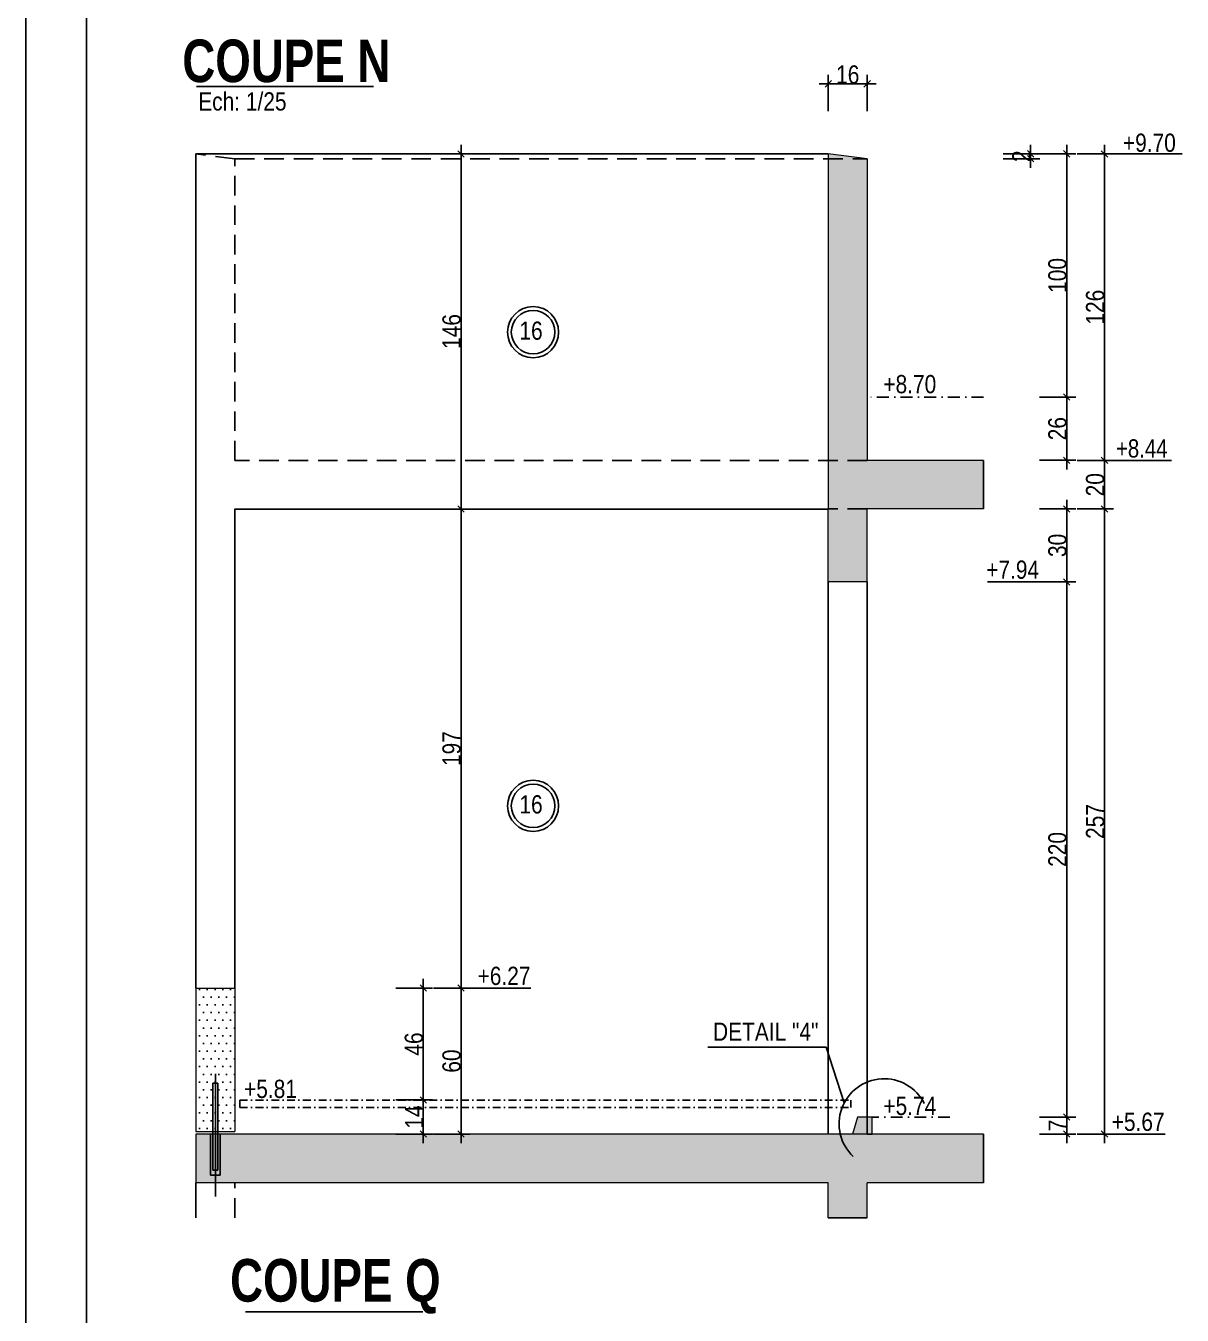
# Model space of a CAD drawing. Header units: centimetres. Extents: x -10252 to 0, y 2374 to 6574.
# Drawn here: x -10252 to -9301, y 3469 to 4530 of the extents above; entities that cross this region are included whole.
import ezdxf
from ezdxf.enums import TextEntityAlignment as Align

# ---------------------------------------------------------------- set-up
doc = ezdxf.new("R2010")
doc.units = ezdxf.units.CM
doc.header["$LTSCALE"] = 12.7
doc.header["$PDMODE"] = 1
doc.header["$PDSIZE"] = -2
doc.linetypes.add('CACHEX2', pattern=[19.05, 12.7, -6.35])
doc.linetypes.add('TIRETPTX2', pattern=[50.8, 25.4, -12.7, 0, -12.7])
for name, color, linetype in [('01_cote_gen', 4, 'Continuous'), ('01_linteaux', 2, 'Continuous'), ('01_murs_sup', 2, 'CACHEX2'), ('01_poch_BN', 9, 'Continuous'), ('01_texte', 230, 'Continuous'), ('AA_COTES', 2, 'Continuous')]:
    doc.layers.add(name, color=color, linetype=linetype)
doc.layers.add('01_murs_coup', color=5, linetype='Continuous', lineweight=60)
doc.styles.add('ARIAL NA', font='ARIALN.TTF')
doc.styles.add('impact', font='impact.ttf')
doc.styles.add('MATTE_TXT', font='arial.ttf')
doc.styles.add('STYLE2', font='ARIALN.TTF')
doc.dimstyles.new('JB25', dxfattribs={"dimscale": 0.1, "dimtxt": 150, "dimasz": 15, "dimexe": 0.1, "dimexo": 0.1, "dimgap": 0.09, "dimtad": 1, "dimdec": 1, "dimlfac": 0.5, "dimdsep": 46, "dimtxsty": 'STYLE2', "dimblk1": 'BOND_G', "dimblk2": 'BOND_D', "dimsah": 1, "dimcen": 1.5, "dimdle": 0.01, "dimse1": 1, "dimse2": 1, "dimclrd": 4, "dimclre": 2, "dimclrt": 6, "dimazin": 2, "dimtfac": 2.333333, "dimtdec": 1, "dimtix": 1, "dimtmove": 2, "dimatfit": 3, "dimldrblk": 'BOND_G', "dimfxl": 1, "dimtolj": 1, "dimtzin": 0, "dimarcsym": 0})

# ---------------------------------------------------------------- blocks, each defined once
blk = doc.blocks.new('BOND_G')
at = {"layer": 'AA_COTES', "color": 0}
for p, q in [((0, -5), (0, 15)), ((5, 0), (-5, 0)), ((1.77, 1.77), (-1.77, -1.77))]:
    blk.add_line(p, q, dxfattribs=at)
blk = doc.blocks.new('BOND_D')
at = {"layer": 'AA_COTES', "color": 0}
for p, q in [((5, 0), (-5, 0)), ((-1.77, -1.77), (1.77, 1.77)), ((0, 5), (0, -15))]:
    blk.add_line(p, q, dxfattribs=at)
blk = doc.blocks.new('*D1831')
at = {"layer": '01_cote_gen', "color": 4, "lineweight": -2, "transparency": 16777216}
blk.add_line((-9925.1, 3644.9), (-9925.1, 3619.9), dxfattribs=at)
at = {"layer": 'Defpoints', "color": 0, "transparency": 16777216}
for p in [(-9945.1, 3646.4), (-9947.6, 3618.4), (-9925.1, 3618.4)]:
    blk.add_point(p, dxfattribs=at)
at = {"layer": '01_cote_gen', "color": 4, "lineweight": -2, "transparency": 16777216, "xscale": 1.5, "yscale": 1.5, "zscale": 1.5}
for name, p, rotation in [('BOND_G', (-9925.1, 3646.4), 90), ('BOND_D', (-9925.1, 3618.4), 270)]:
    blk.add_blockref(name, p, dxfattribs=dict(at, rotation=rotation))
at = {"layer": '01_cote_gen', "color": 6, "transparency": 16777216, "insert": (-9932.6, 3632.4), "char_height": 15, "attachment_point": 5, "rotation": 90, "style": 'STYLE2'}
blk.add_mtext('\\A1;14', dxfattribs=at)
blk = doc.blocks.new('*D1832')
at = {"layer": '01_cote_gen', "color": 4, "lineweight": -2, "transparency": 16777216}
blk.add_line((-9925.1, 3736.9), (-9925.1, 3647.9), dxfattribs=at)
at = {"layer": 'Defpoints', "color": 0, "transparency": 16777216}
for p in [(-10013.1, 3738.4), (-9978, 3646.4), (-9925.1, 3646.4)]:
    blk.add_point(p, dxfattribs=at)
at = {"layer": '01_cote_gen', "color": 4, "lineweight": -2, "transparency": 16777216, "xscale": 1.5, "yscale": 1.5, "zscale": 1.5}
for name, p, rotation in [('BOND_G', (-9925.1, 3738.4), 90), ('BOND_D', (-9925.1, 3646.4), 270)]:
    blk.add_blockref(name, p, dxfattribs=dict(at, rotation=rotation))
at = {"layer": '01_cote_gen', "color": 6, "transparency": 16777216, "insert": (-9932.8, 3692.4), "char_height": 15, "attachment_point": 5, "rotation": 90, "style": 'STYLE2'}
blk.add_mtext('\\A1;46', dxfattribs=at)
blk = doc.blocks.new('*D1822')
at = {"layer": '01_cote_gen', "color": 4, "lineweight": -2, "transparency": 16777216}
blk.add_line((-9396, 3630.9), (-9396, 3619.9), dxfattribs=at)
at = {"layer": 'Defpoints', "color": 0, "transparency": 16777216}
for p in [(-9474.9, 3632.4), (-9470.2, 3618.4), (-9396, 3618.4)]:
    blk.add_point(p, dxfattribs=at)
at = {"layer": '01_cote_gen', "color": 4, "lineweight": -2, "transparency": 16777216, "xscale": 1.5, "yscale": 1.5, "zscale": 1.5}
for name, p, rotation in [('BOND_G', (-9396, 3632.4), 90), ('BOND_D', (-9396, 3618.4), 270)]:
    blk.add_blockref(name, p, dxfattribs=dict(at, rotation=rotation))
at = {"layer": '01_cote_gen', "color": 6, "transparency": 16777216, "insert": (-9403.5, 3625.4), "char_height": 15, "attachment_point": 5, "rotation": 90, "style": 'STYLE2'}
blk.add_mtext('\\A1;7', dxfattribs=at)
blk = doc.blocks.new('*D1833')
at = {"layer": '01_cote_gen', "color": 4, "lineweight": -2, "transparency": 16777216}
blk.add_line((-9365, 4130.9), (-9365, 3619.9), dxfattribs=at)
at = {"layer": 'Defpoints', "color": 0, "transparency": 16777216}
for p in [(-9497.9, 4132.4), (-9497.9, 3618.4), (-9365, 3618.4)]:
    blk.add_point(p, dxfattribs=at)
at = {"layer": '01_cote_gen', "color": 4, "lineweight": -2, "transparency": 16777216, "xscale": 1.5, "yscale": 1.5, "zscale": 1.5}
for name, p, rotation in [('BOND_G', (-9365, 4132.4), 90), ('BOND_D', (-9365, 3618.4), 270)]:
    blk.add_blockref(name, p, dxfattribs=dict(at, rotation=rotation))
at = {"layer": '01_cote_gen', "color": 6, "transparency": 16777216, "insert": (-9372.6, 3875.4), "char_height": 15, "attachment_point": 5, "rotation": 90, "style": 'STYLE2'}
blk.add_mtext('\\A1;257', dxfattribs=at)
blk = doc.blocks.new('*D1823')
at = {"layer": '01_cote_gen', "color": 4, "lineweight": -2, "transparency": 16777216}
blk.add_line((-9365, 4170.8), (-9365, 4133.9), dxfattribs=at)
at = {"layer": 'Defpoints', "color": 0, "transparency": 16777216}
for p in [(-9456.9, 4172.3), (-9456.9, 4132.4), (-9365, 4132.4)]:
    blk.add_point(p, dxfattribs=at)
at = {"layer": '01_cote_gen', "color": 4, "lineweight": -2, "transparency": 16777216, "xscale": 1.5, "yscale": 1.5, "zscale": 1.5}
for name, p, rotation in [('BOND_G', (-9365, 4172.3), 90), ('BOND_D', (-9365, 4132.4), 270)]:
    blk.add_blockref(name, p, dxfattribs=dict(at, rotation=rotation))
at = {"layer": '01_cote_gen', "color": 6, "transparency": 16777216, "insert": (-9372.6, 4152.3), "char_height": 15, "attachment_point": 5, "rotation": 90, "style": 'STYLE2'}
blk.add_mtext('\\A1;20', dxfattribs=at)
blk = doc.blocks.new('*D1824')
at = {"layer": '01_cote_gen', "color": 4, "lineweight": -2, "transparency": 16777216}
blk.add_line((-9590.6, 4481.9), (-9561.6, 4481.9), dxfattribs=at)
at = {"layer": 'Defpoints', "color": 0, "transparency": 16777216}
for p in [(-9560.1, 4481.9), (-9592.1, 4208.9), (-9560.1, 4204.9)]:
    blk.add_point(p, dxfattribs=at)
at = {"layer": '01_cote_gen', "color": 4, "lineweight": -2, "transparency": 16777216, "xscale": 1.5, "yscale": 1.5, "zscale": 1.5, "rotation": 180}
blk.add_blockref('BOND_G', (-9592.1, 4481.9), dxfattribs=at)
at = {"layer": '01_cote_gen', "color": 4, "lineweight": -2, "transparency": 16777216, "xscale": 1.5, "yscale": 1.5, "zscale": 1.5}
blk.add_blockref('BOND_D', (-9560.1, 4481.9), dxfattribs=at)
at = {"layer": '01_cote_gen', "color": 6, "transparency": 16777216, "insert": (-9576.1, 4489.5), "char_height": 15, "attachment_point": 5, "style": 'STYLE2'}
blk.add_mtext('\\A1;16', dxfattribs=at)
blk = doc.blocks.new('*D1834')
at = {"layer": '01_cote_gen', "color": 4, "lineweight": -2, "transparency": 16777216}
blk.add_line((-9396, 4130.9), (-9396, 4073.9), dxfattribs=at)
at = {"layer": 'Defpoints', "color": 0, "transparency": 16777216}
for p in [(-9464.6, 4132.4), (-9560.1, 4072.4), (-9396, 4072.4)]:
    blk.add_point(p, dxfattribs=at)
at = {"layer": '01_cote_gen', "color": 4, "lineweight": -2, "transparency": 16777216, "xscale": 1.5, "yscale": 1.5, "zscale": 1.5}
for name, p, rotation in [('BOND_G', (-9396, 4132.4), 90), ('BOND_D', (-9396, 4072.4), 270)]:
    blk.add_blockref(name, p, dxfattribs=dict(at, rotation=rotation))
at = {"layer": '01_cote_gen', "color": 6, "transparency": 16777216, "insert": (-9403.6, 4102.4), "char_height": 15, "attachment_point": 5, "rotation": 90, "style": 'STYLE2'}
blk.add_mtext('\\A1;30', dxfattribs=at)
blk = doc.blocks.new('*D1825')
at = {"layer": '01_cote_gen', "color": 4, "lineweight": -2, "ltscale": 2, "transparency": 16777216}
blk.add_line((-9365, 4422.8), (-9365, 4173.8), dxfattribs=at)
at = {"layer": 'Defpoints', "color": 0, "ltscale": 2, "transparency": 16777216}
for p in [(-9579.6, 4424.3), (-9479.6, 4172.3), (-9365, 4172.3)]:
    blk.add_point(p, dxfattribs=at)
at = {"layer": '01_cote_gen', "color": 4, "lineweight": -2, "ltscale": 2, "transparency": 16777216, "xscale": 1.5, "yscale": 1.5, "zscale": 1.5}
for name, p, rotation in [('BOND_G', (-9365, 4424.3), 90), ('BOND_D', (-9365, 4172.3), 270)]:
    blk.add_blockref(name, p, dxfattribs=dict(at, rotation=rotation))
at = {"layer": '01_cote_gen', "color": 6, "ltscale": 2, "transparency": 16777216, "insert": (-9372.6, 4298.3), "char_height": 15, "attachment_point": 5, "rotation": 90, "style": 'STYLE2'}
blk.add_mtext('\\A1;126', dxfattribs=at)
blk = doc.blocks.new('*D1826')
at = {"layer": '01_cote_gen', "color": 4, "lineweight": -2, "ltscale": 2, "transparency": 16777216}
blk.add_line((-9396, 4422.9), (-9396, 4225.9), dxfattribs=at)
at = {"layer": 'Defpoints', "color": 0, "ltscale": 2, "transparency": 16777216}
for p in [(-9584.7, 4424.4), (-9470.7, 4224.4), (-9396, 4224.4)]:
    blk.add_point(p, dxfattribs=at)
at = {"layer": '01_cote_gen', "color": 4, "lineweight": -2, "ltscale": 2, "transparency": 16777216, "xscale": 1.5, "yscale": 1.5, "zscale": 1.5}
for name, p, rotation in [('BOND_G', (-9396, 4424.4), 90), ('BOND_D', (-9396, 4224.4), 270)]:
    blk.add_blockref(name, p, dxfattribs=dict(at, rotation=rotation))
at = {"layer": '01_cote_gen', "color": 6, "ltscale": 2, "transparency": 16777216, "insert": (-9403.6, 4324.4), "char_height": 15, "attachment_point": 5, "rotation": 90, "style": 'STYLE2'}
blk.add_mtext('\\A1;100', dxfattribs=at)
blk = doc.blocks.new('*D1827')
at = {"layer": '01_cote_gen', "color": 4, "lineweight": -2, "ltscale": 2, "transparency": 16777216}
blk.add_line((-9396, 4222.9), (-9396, 4173.9), dxfattribs=at)
at = {"layer": 'Defpoints', "color": 0, "ltscale": 2, "transparency": 16777216}
for p in [(-9470.7, 4224.4), (-9492.7, 4172.4), (-9396, 4172.4)]:
    blk.add_point(p, dxfattribs=at)
at = {"layer": '01_cote_gen', "color": 4, "lineweight": -2, "ltscale": 2, "transparency": 16777216, "xscale": 1.5, "yscale": 1.5, "zscale": 1.5}
for name, p, rotation in [('BOND_G', (-9396, 4224.4), 90), ('BOND_D', (-9396, 4172.4), 270)]:
    blk.add_blockref(name, p, dxfattribs=dict(at, rotation=rotation))
at = {"layer": '01_cote_gen', "color": 6, "ltscale": 2, "transparency": 16777216, "insert": (-9403.6, 4198.4), "char_height": 15, "attachment_point": 5, "rotation": 90, "style": 'STYLE2'}
blk.add_mtext('\\A1;26', dxfattribs=at)
blk = doc.blocks.new('*D1828')
at = {"layer": '01_cote_gen', "color": 4, "lineweight": -2, "ltscale": 2, "transparency": 16777216}
for p, q in [((-9425.7, 4425.9), (-9425.7, 4427.4)), ((-9425.7, 4420.4), (-9425.7, 4424.4)), ((-9425.7, 4418.9), (-9425.7, 4417.4))]:
    blk.add_line(p, q, dxfattribs=at)
at = {"layer": 'Defpoints', "color": 0, "ltscale": 2, "transparency": 16777216}
for p in [(-9584.7, 4424.4), (-9425.7, 4424.4), (-9552.6, 4420.4)]:
    blk.add_point(p, dxfattribs=at)
at = {"layer": '01_cote_gen', "color": 4, "lineweight": -2, "ltscale": 2, "transparency": 16777216, "xscale": 1.5, "yscale": 1.5, "zscale": 1.5}
for name, p, rotation in [('BOND_D', (-9425.7, 4424.4), 270), ('BOND_G', (-9425.7, 4420.4), 90)]:
    blk.add_blockref(name, p, dxfattribs=dict(at, rotation=rotation))
at = {"layer": '01_cote_gen', "color": 6, "ltscale": 2, "transparency": 16777216, "insert": (-9433.3, 4422.4), "char_height": 15, "attachment_point": 5, "rotation": 90, "style": 'STYLE2'}
blk.add_mtext('\\A1;2', dxfattribs=at)
blk = doc.blocks.new('*D1829')
at = {"layer": '01_cote_gen', "color": 4, "lineweight": -2, "ltscale": 2, "transparency": 16777216}
blk.add_line((-9396, 4070.9), (-9396, 3633.9), dxfattribs=at)
at = {"layer": 'Defpoints', "color": 0, "ltscale": 2, "transparency": 16777216}
for p in [(-9403.5, 4072.4), (-9418.5, 3632.4), (-9396, 3632.4)]:
    blk.add_point(p, dxfattribs=at)
at = {"layer": '01_cote_gen', "color": 4, "lineweight": -2, "ltscale": 2, "transparency": 16777216, "xscale": 1.5, "yscale": 1.5, "zscale": 1.5}
for name, p, rotation in [('BOND_G', (-9396, 4072.4), 90), ('BOND_D', (-9396, 3632.4), 270)]:
    blk.add_blockref(name, p, dxfattribs=dict(at, rotation=rotation))
at = {"layer": '01_cote_gen', "color": 6, "ltscale": 2, "transparency": 16777216, "insert": (-9403.6, 3852.4), "char_height": 15, "attachment_point": 5, "rotation": 90, "style": 'STYLE2'}
blk.add_mtext('\\A1;220', dxfattribs=at)
blk = doc.blocks.new('*D1830')
at = {"layer": '01_cote_gen', "color": 4, "lineweight": -2, "ltscale": 2, "transparency": 16777216}
blk.add_line((-9894.1, 3736.9), (-9894.1, 3619.9), dxfattribs=at)
at = {"layer": 'Defpoints', "color": 0, "ltscale": 2, "transparency": 16777216}
for p in [(-9947.6, 3738.4), (-9947.6, 3618.4), (-9894.1, 3618.4)]:
    blk.add_point(p, dxfattribs=at)
at = {"layer": '01_cote_gen', "color": 4, "lineweight": -2, "ltscale": 2, "transparency": 16777216, "xscale": 1.5, "yscale": 1.5, "zscale": 1.5}
for name, p, rotation in [('BOND_G', (-9894.1, 3738.4), 90), ('BOND_D', (-9894.1, 3618.4), 270)]:
    blk.add_blockref(name, p, dxfattribs=dict(at, rotation=rotation))
at = {"layer": '01_cote_gen', "color": 6, "ltscale": 2, "transparency": 16777216, "insert": (-9901.8, 3678.4), "char_height": 15, "attachment_point": 5, "rotation": 90, "style": 'STYLE2'}
blk.add_mtext('\\A1;60', dxfattribs=at)
blk = doc.blocks.new('*D1840')
at = {"layer": '01_cote_gen', "color": 4, "lineweight": -2, "ltscale": 2, "transparency": 16777216}
blk.add_line((-9894.1, 4422.8), (-9894.1, 4133.8), dxfattribs=at)
at = {"layer": 'Defpoints', "color": 0, "ltscale": 2, "transparency": 16777216}
for p in [(-9903.3, 4424.3), (-9903.3, 4132.3), (-9894.1, 4132.3)]:
    blk.add_point(p, dxfattribs=at)
at = {"layer": '01_cote_gen', "color": 4, "lineweight": -2, "ltscale": 2, "transparency": 16777216, "xscale": 1.5, "yscale": 1.5, "zscale": 1.5}
for name, p, rotation in [('BOND_G', (-9894.1, 4424.3), 90), ('BOND_D', (-9894.1, 4132.3), 270)]:
    blk.add_blockref(name, p, dxfattribs=dict(at, rotation=rotation))
at = {"layer": '01_cote_gen', "color": 6, "ltscale": 2, "transparency": 16777216, "insert": (-9901.8, 4278.3), "char_height": 15, "attachment_point": 5, "rotation": 90, "style": 'STYLE2'}
blk.add_mtext('\\A1;146', dxfattribs=at)
blk = doc.blocks.new('*D1841')
at = {"layer": '01_cote_gen', "color": 4, "lineweight": -2, "ltscale": 2, "transparency": 16777216}
blk.add_line((-9894.1, 4130.8), (-9894.1, 3739.9), dxfattribs=at)
at = {"layer": 'Defpoints', "color": 0, "ltscale": 2, "transparency": 16777216}
for p in [(-9916.6, 4132.3), (-9916.6, 3738.4), (-9894.1, 3738.4)]:
    blk.add_point(p, dxfattribs=at)
at = {"layer": '01_cote_gen', "color": 4, "lineweight": -2, "ltscale": 2, "transparency": 16777216, "xscale": 1.5, "yscale": 1.5, "zscale": 1.5}
for name, p, rotation in [('BOND_G', (-9894.1, 4132.3), 90), ('BOND_D', (-9894.1, 3738.4), 270)]:
    blk.add_blockref(name, p, dxfattribs=dict(at, rotation=rotation))
at = {"layer": '01_cote_gen', "color": 6, "ltscale": 2, "transparency": 16777216, "insert": (-9901.8, 3935.3), "char_height": 15, "attachment_point": 5, "rotation": 90, "style": 'STYLE2'}
blk.add_mtext('\\A1;197', dxfattribs=at)

msp = doc.modelspace()

# ---------------------------------------------------------------- hatches: boundary and pattern name
at = {"layer": '01_linteaux'}
h = msp.add_hatch(dxfattribs=at)
h.set_pattern_fill('DOTS', color=256, scale=4)
h.set_pattern_definition([(0, (-35969.451, 18031.1516), (3.175, 6.35), [0, -6.35])])
h.paths.add_polyline_path([(-10080.09, 3738.35), (-10112.09, 3738.35), (-10112.09, 3618.35), (-10080.09, 3618.35)])
at = {"layer": '01_poch_BN', "ltscale": 2}
h = msp.add_hatch(color=256, dxfattribs=at)
h.dxf.hatch_style = 1
h.paths.add_polyline_path([(-9464.59, 4172.32), (-9560.09, 4172.32), (-9560.09, 4420.32), (-9592.09, 4424.32), (-9592.09, 4132.35), (-9592.09, 4072.35), (-9560.09, 4072.35), (-9560.09, 4132.35), (-9464.59, 4132.35)])
h.paths.add_polyline_path([(-9464.59, 3618.35), (-10112.09, 3618.35), (-10112.09, 3578.39), (-9592.09, 3578.39), (-9592.09, 3549.56), (-9560.09, 3549.56), (-9560.09, 3578.39), (-9464.59, 3578.39)])
h.paths.add_polyline_path([(-9556.09, 3632.35), (-9568.09, 3632.35), (-9572.09, 3618.35), (-9556.09, 3618.35)])

# ---------------------------------------------------------------- linework, layer by layer
at = {"layer": '01_cote_gen'}
msp.add_line((-10252.01, 2373.88), (-10252.01, 6573.88), dxfattribs=at)
at = {"layer": '01_linteaux', "ltscale": 0.1}
for p, q in [((-10112.09, 3738.35), (-10112.09, 4424.32)), ((-9592.09, 4424.32), (-10112.09, 4424.32)), ((-10080.09, 3738.35), (-10080.09, 4132.35)), ((-9592.09, 4132.32), (-10080.09, 4132.32)), ((-9592.09, 3618.35), (-9592.09, 4072.35)), ((-9560.09, 3632.35), (-9560.09, 4072.35)), ((-9560.09, 3632.35), (-9560.09, 3618.35)), ((-9556.09, 3618.35), (-9560.09, 3618.35)), ((-10112.09, 3549.56), (-10112.09, 3578.39))]:
    msp.add_line(p, q, dxfattribs=at)
at = {"layer": '01_linteaux', "linetype": 'TIRETPTX2', "ltscale": 0.03}
for p, q in [((-9464.59, 4224.32), (-9560.09, 4224.32)), ((-9492.19, 3632.35), (-9556.09, 3632.35))]:
    msp.add_line(p, q, dxfattribs=at)
at = {"layer": '01_linteaux', "linetype": 'Continuous'}
for p, q in [((-10098.09, 3660.35), (-10094.09, 3660.35)), ((-10098.09, 3588.56), (-10098.09, 3660.35)), ((-10096.09, 3567.1), (-10096.09, 3668)), ((-10094.09, 3588.56), (-10094.09, 3660.35)), ((-10100.09, 3584.56), (-10100.09, 3618.35)), ((-10092.09, 3584.56), (-10092.09, 3618.35)), ((-10100.09, 3584.56), (-10092.09, 3584.56)), ((-10098.09, 3588.56), (-10094.09, 3588.56))]:
    msp.add_line(p, q, dxfattribs=at)
at = {"layer": '01_linteaux', "linetype": 'TIRETPTX2', "ltscale": 0.02}
for p, q in [((-10076.09, 3646.35), (-9573.65, 3646.35)), ((-10076.09, 3646.35), (-10076.09, 3640.35)), ((-10076.09, 3640.35), (-9573.65, 3640.35)), ((-9573.65, 3646.35), (-9573.65, 3640.35))]:
    msp.add_line(p, q, dxfattribs=at)
at = {"layer": '01_murs_coup', "linetype": 'Continuous', "lineweight": 0}
for p, q in [((-9560.09, 4420.32), (-9592.09, 4424.32)), ((-9464.59, 4172.32), (-9560.09, 4172.32)), ((-9592.09, 4072.35), (-9592.09, 4132.32)), ((-9560.09, 4072.35), (-9560.09, 4132.35)), ((-9464.59, 4132.35), (-9560.09, 4132.35)), ((-9560.09, 4072.35), (-9592.09, 4072.35)), ((-9464.59, 3618.35), (-10112.09, 3618.35)), ((-9592.09, 3578.39), (-10112.09, 3578.39)), ((-9592.09, 3549.56), (-9592.09, 3578.39)), ((-9560.09, 3549.56), (-9560.09, 3578.39)), ((-9464.59, 3578.39), (-9560.09, 3578.39))]:
    msp.add_line(p, q, dxfattribs=at)
at = {"layer": '01_murs_coup', "linetype": 'Continuous', "lineweight": 5}
for p, q in [((-9592.09, 4424.32), (-9592.09, 4132.35)), ((-9560.09, 4420.32), (-9560.09, 4172.32)), ((-10112.09, 3738.35), (-10080.09, 3738.35)), ((-10112.09, 3738.35), (-10112.09, 3620.35)), ((-10080.09, 3738.35), (-10080.09, 3620.35)), ((-9568.09, 3632.35), (-9572.09, 3618.35)), ((-9556.09, 3632.35), (-9568.09, 3632.35)), ((-9556.09, 3618.35), (-9556.09, 3632.35)), ((-10112.09, 3620.35), (-10080.09, 3620.35)), ((-10112.09, 3618.35), (-10112.09, 3578.39))]:
    msp.add_line(p, q, dxfattribs=at)
at = {"layer": '01_murs_sup', "ltscale": 0.1}
for p, q in [((-10080.09, 4420.32), (-10112.09, 4424.32)), ((-10080.09, 4172.32), (-10080.09, 4420.32)), ((-10080.09, 4420.32), (-9560.09, 4420.32)), ((-9560.09, 4172.32), (-10080.09, 4172.32)), ((-9560.09, 4132.35), (-9592.09, 4132.35)), ((-10080.09, 3549.56), (-10080.09, 3578.39))]:
    msp.add_line(p, q, dxfattribs=at)
at = {"layer": '01_poch_BN'}
for p, q in [((-9464.59, 4172.32), (-9464.59, 4132.35)), ((-9464.59, 3618.35), (-9464.59, 3578.39)), ((-9592.09, 3549.56), (-9560.09, 3549.56))]:
    msp.add_line(p, q, dxfattribs=at)
at = {"layer": '01_texte'}
for p, q in [((-10202.01, 2423.88), (-10202.01, 6531.69)), ((-9965.96, 4479.75), (-10111.56, 4479.75)), ((-9301.05, 4424.32), (-9357.48, 4424.32)), ((-9357.48, 4172.32), (-9309.93, 4172.32)), ((-9418.45, 4072.35), (-9461.16, 4072.35)), ((-9836.59, 3738.35), (-9886.63, 3738.35)), ((-9593.71, 3689.76), (-9691.21, 3689.76)), ((-9578.92, 3644.17), (-9593.71, 3689.76)), ((-9315.11, 3618.35), (-9365.15, 3618.35)), ((-9925.62, 3472.24), (-10071.22, 3472.24))]:
    msp.add_line(p, q, dxfattribs=at)
for centre, radius in [((-9834.84, 4277.77), 21.03), ((-9834.84, 4277.77), 17.92), ((-9834.84, 4277.77), 17.92), ((-9834.84, 3888.25), 21.03), ((-9834.84, 3888.25), 17.92), ((-9834.84, 3888.25), 17.92)]:
    msp.add_circle(centre, radius, dxfattribs=at)
msp.add_arc((-9546.18, 3626.85), 37.03, 26.81304, 226.76155, dxfattribs=at)

# ---------------------------------------------------------------- texts
at = {"layer": '01_texte', "style": 'impact'}
for s, p in [('COUPE N', (-10037.77, 4500.85)), ('COUPE Q', (-9997.43, 3493.34))]:
    msp.add_text(s, height=35, dxfattribs=at).set_placement(p, align=Align.MIDDLE)
at = {"layer": '01_texte'}
for s, style, p in [('Ech: 1/25', 'STYLE2', (-10110.19, 4459.97)), ('+9.70', 'ARIAL NA', (-9349.78, 4426.01)), ('16', 'ARIAL NA', (-9846.07, 4271.49)), ('+8.70', 'ARIAL NA', (-9546.8, 4227.51)), ('+7.94', 'ARIAL NA', (-9462.21, 4074.97)), ('16', 'ARIAL NA', (-9846.07, 3881.97)), ('+6.27', 'ARIAL NA', (-9880.48, 3740.97)), ('DETAIL "4"', 'ARIAL NA', (-9686.84, 3695.08)), ('+5.81', 'ARIAL NA', (-10072.52, 3648.04)), ('+5.74', 'ARIAL NA', (-9546.78, 3634.04)), ('+5.67', 'ARIAL NA', (-9359.01, 3620.97))]:
    msp.add_text(s, height=15, dxfattribs=dict(at, style=style)).set_placement(p)
at = {"layer": '01_texte', "style": 'MATTE_TXT', "width": 0.8}
msp.add_text('+8.44', height=15, dxfattribs=at).set_placement((-9355.53, 4174.64))

# ---------------------------------------------------------------- dimensions: what is measured, and where the dimension line sits
at = {"layer": '01_cote_gen'}
dim = msp.add_linear_dim(base=(-9560.09, 4481.88), p1=(-9592.09, 4208.93), p2=(-9560.09, 4204.93), dimstyle='JB25', dxfattribs=at)
dim.commit()
dim.dimension.update_dxf_attribs({"geometry": '*D1824', "text_midpoint": (-9576.09, 4489.55)})
at = {"layer": '01_cote_gen', "ltscale": 2}
for base, p1, p2, picture, middle in [((-9894.13, 4132.32), (-9903.32, 4424.32), (-9903.32, 4132.32), '*D1840', (-9901.79, 4278.32)), ((-9395.95, 4224.35), (-9584.74, 4424.35), (-9470.74, 4224.35), '*D1826', (-9403.62, 4324.35)), ((-9425.74, 4424.35), (-9552.61, 4420.35), (-9584.74, 4424.35), '*D1828', (-9433.28, 4422.35)), ((-9364.98, 4172.32), (-9579.58, 4424.32), (-9479.64, 4172.32), '*D1825', (-9372.64, 4298.32)), ((-9395.95, 4172.35), (-9470.74, 4224.35), (-9492.68, 4172.35), '*D1827', (-9403.62, 4198.35)), ((-9894.13, 3738.35), (-9916.63, 4132.32), (-9916.63, 3738.35), '*D1841', (-9901.79, 3935.33)), ((-9395.95, 3632.35), (-9403.45, 4072.35), (-9418.45, 3632.35), '*D1829', (-9403.62, 3852.35)), ((-9894.13, 3618.35), (-9947.6, 3738.35), (-9947.6, 3618.35), '*D1830', (-9901.79, 3678.35))]:
    dim = msp.add_linear_dim(base=base, p1=p1, p2=p2, angle=90, dimstyle='JB25', dxfattribs=at)
    dim.commit()
    dim.dimension.update_dxf_attribs({"geometry": picture, "text_midpoint": middle})
at = {"layer": '01_cote_gen'}
for base, p1, p2, picture, middle in [((-9364.98, 4132.35), (-9456.92, 4172.32), (-9456.92, 4132.35), '*D1823', (-9372.64, 4152.33)), ((-9395.95, 4072.35), (-9464.59, 4132.35), (-9560.09, 4072.35), '*D1834', (-9403.62, 4102.35)), ((-9364.98, 3618.35), (-9497.9, 4132.35), (-9497.9, 3618.35), '*D1833', (-9372.64, 3875.35)), ((-9925.1, 3646.35), (-10013.12, 3738.35), (-9978.04, 3646.35), '*D1832', (-9932.77, 3692.35)), ((-9925.1, 3618.35), (-9945.15, 3646.35), (-9947.6, 3618.35), '*D1831', (-9932.64, 3632.35)), ((-9395.95, 3618.35), (-9474.92, 3632.35), (-9470.2, 3618.35), '*D1822', (-9403.46, 3625.35))]:
    dim = msp.add_linear_dim(base=base, p1=p1, p2=p2, angle=90, dimstyle='JB25', dxfattribs=at)
    dim.commit()
    dim.dimension.update_dxf_attribs({"geometry": picture, "text_midpoint": middle})

doc.saveas('drawing.dxf')
